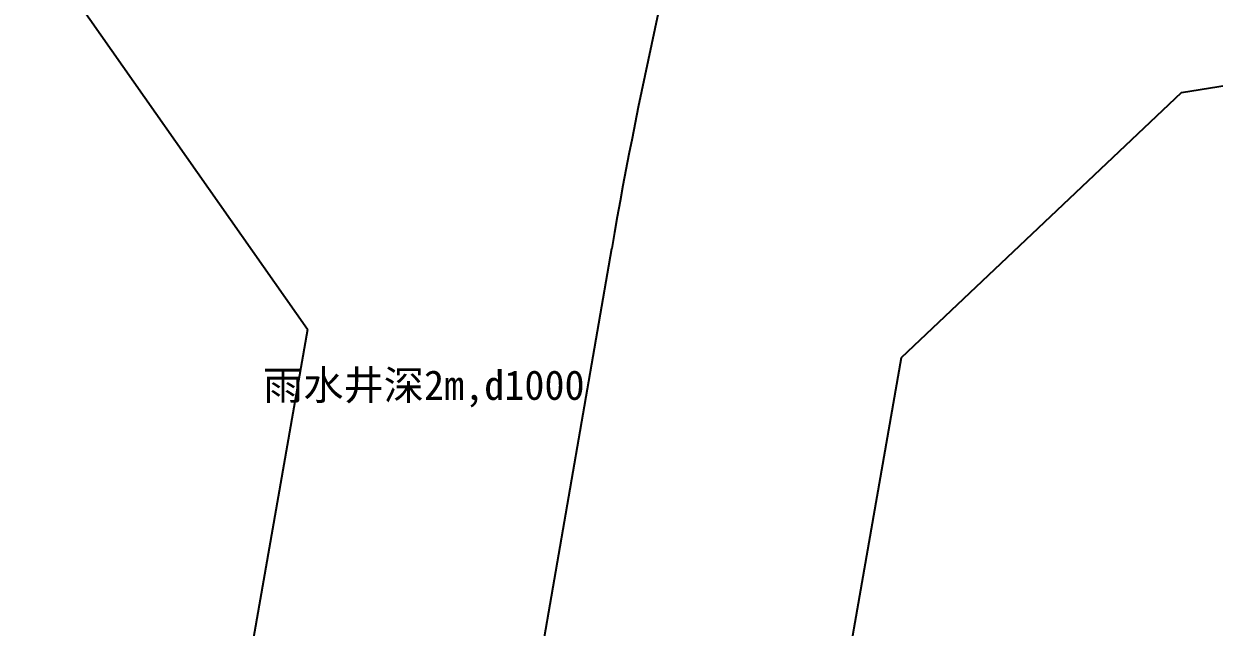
# Model space of a CAD drawing. Extents: x 529262 to 576451, y 2694391 to 2717535.
# Drawn here: x 563518.6 to 563639.7, y 2710703.1 to 2710764.4 of the extents above; entities that cross this region are included whole.
import ezdxf
from ezdxf.enums import TextEntityAlignment as Align
from ezdxf.xclip import XClip

# ---------------------------------------------------------------- set-up
doc = ezdxf.new("R2010")
doc.units = 0
doc.header["$XCLIPFRAME"] = 0
for name, color, linetype in [('PP-COM', 7, 'Continuous'), ('RD-中线', 40, 'Continuous'), ('RD-红线', 7, 'Continuous')]:
    doc.layers.add(name, color=color, linetype=linetype)
doc.layers.add('现状管道深度（物探资料）', color=2, linetype='Continuous', plot=False)
doc.styles.get("Standard").update_dxf_attribs({"font": '', "height": 2.5, "bigfont": 'smfs.shx'})
doc.styles.get('Standard').set_extended_font_data('FangSong_GB2312')

# ---------------------------------------------------------------- blocks, each defined once
blk = doc.blocks.new('A$C19FD0107')
at = {"layer": 'RD-中线', "color": 8, "linetype": 'Continuous', "flags": 128}
blk.add_lwpolyline([(-7408.07, 16401.63, 0.025997), (-7419.58, 16350.96)], format="xyb", dxfattribs=at)
at = {"layer": 'RD-中线', "color": 8, "linetype": 'Continuous'}
blk.add_lwpolyline([(-7433.31, 16268.2), (-7431.13, 16283.48, -0.007328), (-7429.76, 16292.16), (-7419.58, 16350.96)], format="xyb", dxfattribs=at)
at = {"layer": 'RD-红线', "color": 8}
blk.add_lwpolyline([(-7450.52, 16342.73), (-7479.35, 16383.8)], dxfattribs=at)
at = {"layer": 'RD-红线', "color": 8, "linetype": 'Continuous', "flags": 128}
for points in [[(-7390.1, 16339.89), (-7361.66, 16366.8), (-7326.85, 16372.4)], [(-7450.52, 16342.73), (-7458.87, 16294.99), (-7459.73, 16290.07)], [(-7400.62, 16279.78), (-7399.76, 16284.71), (-7390.1, 16339.89)]]:
    blk.add_lwpolyline(points, dxfattribs=at)

msp = doc.modelspace()

# ---------------------------------------------------------------- block references
at = {"layer": 'PP-COM'}
ref = msp.add_blockref('A$C19FD0107', (570997.993, 2694390.603), dxfattribs=at)
XClip(ref).set_block_clipping_path([(-9366.4383134884, 14428.6043910822), (-3328.4480743363, 17452.7484863754)])

# ---------------------------------------------------------------- texts
at = {"layer": '现状管道深度（物探资料）', "color": 3}
msp.add_text('雨水井深2m,d1000', height=3, dxfattribs=at).set_placement((563559.31, 2710727.675), align=Align.MIDDLE_CENTER)

doc.saveas('drawing.dxf')
